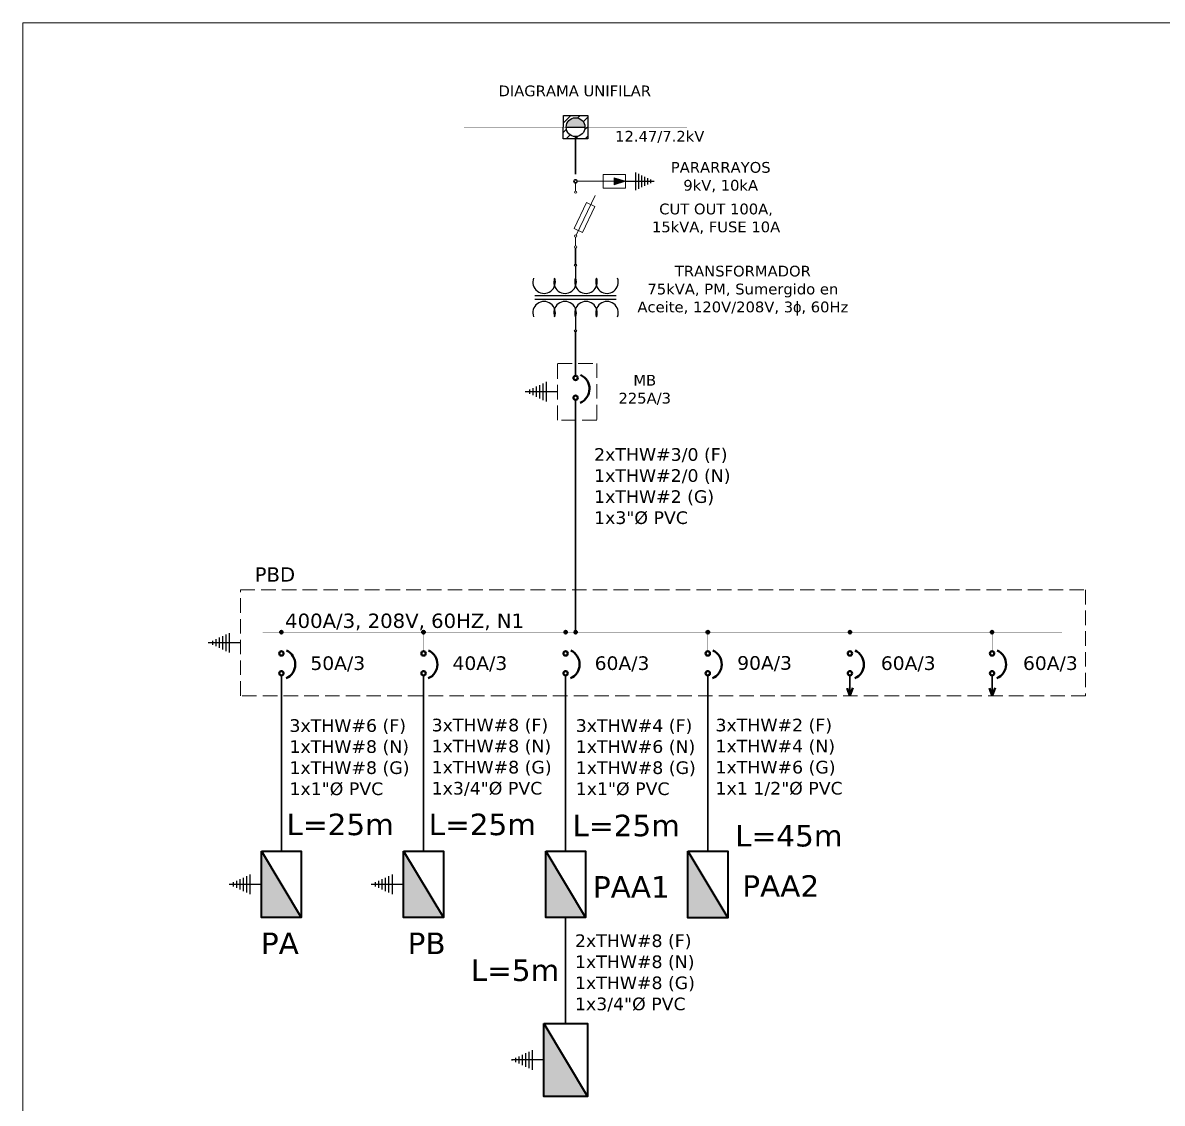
# Model space of a CAD drawing. Header units: metres. Extents: x 14 to 2416, y -346 to 476.
# Drawn here: x 113.19 to 151.37, y -222.27 to -186.07 of the extents above; entities that cross this region are included whole.
import ezdxf

# ---------------------------------------------------------------- set-up
doc = ezdxf.new("R2010")
doc.units = ezdxf.units.M
doc.linetypes.add('ACAD_ISO14W100', pattern=[24, 12, -3, 0, -3, 0, -3, 0, -3])
doc.linetypes.add('Dash Style-2', pattern=[0.694425, 0.48607, -0.208355])
doc.layers.get('Defpoints').update_dxf_attribs({"color": 6})
for name, color, linetype in [('E Aterrizaje', 16, 'Continuous'), ('E Devanado Transf', 241, 'Continuous'), ('E Gabinetes Electricos', 8, 'Dash Style-2')]:
    doc.layers.add(name, color=color, linetype=linetype)
for name, color, linetype, lineweight in [('E Barras Electricas', 5, 'Continuous', 40), ('E Breaker', 150, 'Continuous', 40), ('E Conexiones Secs 1', 40, 'Continuous', 30), ('E Herrajes Prim', 8, 'Continuous', 9), ('E Linea Primaria', 178, 'ACAD_ISO14W100', 50), ('E Paneles', 238, 'Continuous', 35), ('E Postes', 234, 'Continuous', 25), ('E Salida Luces', 22, 'Continuous', 40), ('E Seccionador Fusible', 241, 'Continuous', 18), ('E Textos Electricos', 7, 'Continuous', 15), ('E Tuberia Emp Piso', 24, 'Dash Style-2', 40)]:
    doc.layers.add(name, color=color, linetype=linetype, lineweight=lineweight)
doc.styles.get("Standard").update_dxf_attribs({"font": 'arial.ttf', "height": 0.1875})

# ---------------------------------------------------------------- blocks, each defined once
blk = doc.blocks.new('*U439')
at = {"layer": 'E Aterrizaje'}
for p, q in [((-0.043, 0.294), (0.042, 0.294)), ((-0.025, 0.334), (0.024, 0.334)), ((-0.006, 0.374), (0.005, 0.374)), ((0, 0), (0, 0.385)), ((-0.098, 0.174), (0.098, 0.174)), ((-0.08, 0.214), (0.079, 0.214)), ((-0.061, 0.254), (0.061, 0.254)), ((-0.116, 0.134), (0.116, 0.134))]:
    blk.add_line(p, q, dxfattribs=at)
blk = doc.blocks.new('*U405')
at = {"layer": 'E Aterrizaje'}
for p, q in [((0, 0), (0, -0.385)), ((0.116, -0.134), (-0.116, -0.134)), ((0.098, -0.174), (-0.098, -0.174)), ((0.08, -0.214), (-0.079, -0.214)), ((0.061, -0.254), (-0.061, -0.254)), ((0.043, -0.294), (-0.042, -0.294)), ((0.025, -0.334), (-0.024, -0.334)), ((0.006, -0.374), (-0.005, -0.374))]:
    blk.add_line(p, q, dxfattribs=at)
blk = doc.blocks.new('*U392')
at = {"layer": 'E Paneles'}
blk.add_hatch(color=256, dxfattribs=at).paths.add_polyline_path([(-0.494, -0.59), (0.494, 0), (-0.494, 0)])
blk.add_line((0.494, 0), (-0.494, -0.59), dxfattribs=at)
blk.add_lwpolyline([(0.494, 0), (0.494, -0.59), (-0.494, -0.59), (-0.494, 0)], close=True, dxfattribs=at)
blk = doc.blocks.new('Devanado Transf')
at = {"layer": 'E Devanado Transf'}
for p, q in [((0, 0.0902), (0, 0.0735)), ((0, 0.0197), (0, 0.0015))]:
    blk.add_line(p, q, dxfattribs=at)
at = {"layer": 'E Devanado Transf', "color": 8}
for p, q in [((-0.0569, 0.0493), (0.0569, 0.0493)), ((-0.0569, 0.044), (0.0569, 0.044))]:
    blk.add_line(p, q, dxfattribs=at)
at = {"layer": 'E Devanado Transf', "linetype": 'Continuous'}
for centre in [(0, 0.0917), (0, 0)]:
    blk.add_circle(centre, 0.0015, dxfattribs=at)
for centre, start, end in [((-0.0439, 0.0679), 158.9492, 21.0508), ((-0.0146, 0.0679), 158.9492, 21.0508), ((0.0146, 0.0679), 158.9492, 21.0508), ((0.0439, 0.0679), 158.9492, 21.0508), ((-0.0439, 0.0253), 338.9492, 201.0508), ((-0.0146, 0.0253), 338.9492, 201.0508), ((0.0146, 0.0253), 338.9492, 201.0508), ((0.0439, 0.0253), 338.9492, 201.0508)]:
    blk.add_arc(centre, 0.0157, start, end, dxfattribs=at)
blk = doc.blocks.new('*U400')
at = {"layer": 'E Aterrizaje'}
for p, q in [((0, 0), (-0.385, 0)), ((-0.374, -0.006), (-0.374, 0.006)), ((-0.334, -0.024), (-0.334, 0.024)), ((-0.294, -0.043), (-0.294, 0.043)), ((-0.254, -0.061), (-0.254, 0.061)), ((-0.214, -0.079), (-0.214, 0.079)), ((-0.174, -0.098), (-0.174, 0.098)), ((-0.134, -0.116), (-0.134, 0.116))]:
    blk.add_line(p, q, dxfattribs=at)
blk = doc.blocks.new('*U404')
at = {"layer": 'E Herrajes Prim', "ltscale": 0.01}
h = blk.add_hatch(color=256, dxfattribs=at)
h.dxf.hatch_style = 1
h.paths.add_polyline_path([(7.34, -0.67), (9.5, -0.01), (7.34, 0.65)])
at = {"layer": 'E Herrajes Prim', "linetype": 'Continuous'}
blk.add_line((0.37, 0), (7.34, -0.01), dxfattribs=at)
at = {"layer": 'E Herrajes Prim', "ltscale": 0.01}
for points in [[(5.24, -1.3), (9.5, -1.31), (9.5, 1.3), (5.25, 1.31)], [(7.34, -0.67), (9.5, -0.01), (7.34, 0.65)]]:
    blk.add_lwpolyline(points, close=True, dxfattribs=at)
at = {"layer": 'E Herrajes Prim', "color": 0, "linetype": 'Continuous'}
blk.add_circle((0, 0), 0.366, dxfattribs=at)
at = {"layer": 'E Aterrizaje', "linetype": 'Continuous', "xscale": 14.2944670322097, "yscale": 14.2944670322097, "zscale": 14.2944670322097, "rotation": 179.937219278963}
blk.add_blockref('*U400', (9.5, -0.01), dxfattribs=at)
blk = doc.blocks.new('*U438')
at = {"layer": 'E Seccionador Fusible'}
for p, q in [((-0.00015, 0.03873), (-0.00018, 0.04465)), ((0.00031, 0.00823), (0.01343, 0.03568)), ((0, 0.00079), (-0.00003, 0.00672))]:
    blk.add_line(p, q, dxfattribs=at)
blk.add_lwpolyline([(0.00755, 0.03073), (0.01327, 0.028), (0.00473, 0.01012), (-0.00099, 0.01285)], close=True, dxfattribs=at)
for centre in [(-0.00018, 0.04544), (-0.00015, 0.03793), (-0.00003, 0.00751), (0, 0)]:
    blk.add_circle(centre, 0.000794, dxfattribs=at)
blk = doc.blocks.new('*U437')
at = {"layer": 'E Postes'}
h = blk.add_hatch(dxfattribs=at)
h.set_pattern_fill('ANSI31', color=1, scale=9.872604, angle=-180.1042, style=0)
h.set_pattern_definition([(224.89581793, (773275.3362, 4013986.6291), (0.87103499897, -0.87420841374), [])])
h.paths.add_polyline_path([(-2.28, -2.16), (2.27, -2.17), (2.28, 2.16), (-2.27, 2.17)])
edge = h.paths.add_edge_path(flags=16)
edge.add_arc((0, 0), 1.75, 0, 360)
h = blk.add_hatch(color=1, dxfattribs=at)
h.dxf.hatch_style = 1
h.paths.add_polyline_path([(-1.75, 0), (1.75, 0, 1)])
at = {"layer": 'E Postes', "color": 1, "linetype": 'Continuous'}
blk.add_line((-1.75, 0), (1.75, 0), dxfattribs=at)
blk.add_lwpolyline([(2.27, -2.17), (-2.28, -2.16), (-2.27, 2.17), (2.28, 2.16)], close=True, dxfattribs=at)
blk.add_circle((0, 0), 1.75, dxfattribs=at)
blk = doc.blocks.new('*U455')
at = {"layer": 'E Tuberia Emp Piso', "linetype": 'Continuous'}
for p, q in [((-0.166, 0.145), (0, 0)), ((0, 0), (-0.034, 0.232))]:
    blk.add_line(p, q, dxfattribs=at)

msp = doc.modelspace()

# ---------------------------------------------------------------- linework, layer by layer
at = {"layer": 'Defpoints', "lineweight": 13}
msp.add_lwpolyline([(113.19, -186.074), (208.07, -186.074), (208.07, -246.791), (113.19, -246.791)], close=True, dxfattribs=at)
at = {"layer": 'E Barras Electricas', "const_width": 0.0048, "elevation": 0}
msp.add_lwpolyline([(121.229, -206.493), (148.011, -206.493)], dxfattribs=at)
at = {"layer": 'E Breaker'}
for centre, radius in [((131.713, -197.972, 0), 0.0727), ((131.713, -198.637, 0), 0.0727), ((121.855, -206.493, 0), 0.0411), ((126.618, -206.493, 0), 0.0411), ((131.381, -206.493, 0), 0.0411), ((131.713, -206.493, 0), 0.0411), ((136.145, -206.493, 0), 0.0411), ((140.908, -206.493, 0), 0.0411), ((145.671, -206.493, 0), 0.0411), ((121.855, -207.206, 0), 0.0727), ((126.618, -207.206, 0), 0.0727), ((131.381, -207.206, 0), 0.0727), ((136.145, -207.206, 0), 0.0727), ((140.908, -207.206, 0), 0.0727), ((145.671, -207.206, 0), 0.0727), ((121.855, -207.87, 0), 0.0727), ((126.618, -207.87, 0), 0.0727), ((131.381, -207.87, 0), 0.0727), ((136.145, -207.87, 0), 0.0727), ((140.908, -207.87, 0), 0.0727), ((145.671, -207.87, 0), 0.0727)]:
    msp.add_circle(centre, radius, dxfattribs=at)
for centre in [(131.672, -198.337, 0), (121.814, -207.571, 0), (126.577, -207.571, 0), (131.34, -207.571, 0), (136.104, -207.571, 0), (140.867, -207.571, 0), (145.63, -207.571, 0)]:
    msp.add_arc(centre, 0.508, 293.1892, 65.412, dxfattribs=at)
at = {"layer": 'E Conexiones Secs 1', "linetype": 'Continuous'}
for p, q in [((131.713, -189.886, 0), (131.712, -191.142, 0)), ((131.714, -193.623, 0), (131.713, -194.158, 0)), ((131.713, -196.431, 0), (131.713, -197.9, 0))]:
    msp.add_line(p, q, dxfattribs=at)
at = {"layer": 'E Conexiones Secs 1', "linetype": 'Continuous', "elevation": 0}
for points in [[(131.713, -198.71), (131.713, -204.657)], [(131.713, -204.657), (131.713, -206.452)], [(121.855, -207.943), (121.855, -213.825)], [(126.618, -207.943), (126.618, -213.825)], [(131.381, -207.943), (131.381, -213.825)], [(136.145, -207.949), (136.145, -213.831)], [(140.908, -207.949), (140.908, -208.621)], [(145.671, -207.949), (145.671, -208.621)], [(131.381, -216.056), (131.381, -219.599)]]:
    msp.add_lwpolyline(points, dxfattribs=at)
at = {"layer": 'E Gabinetes Electricos', "lineweight": 13, "elevation": 0}
for points in [[(131.108, -199.388), (131.108, -197.487), (132.423, -197.487), (132.423, -199.388)], [(120.485, -208.621), (120.485, -205.075), (148.803, -205.075), (148.803, -208.621)]]:
    msp.add_lwpolyline(points, close=True, dxfattribs=at)
at = {"layer": 'E Linea Primaria', "linetype": 'ACAD_ISO14W100', "ltscale": 0.1, "const_width": 0.0048, "elevation": 0}
msp.add_lwpolyline([(135.448, -189.571), (131.713, -189.571), (127.978, -189.571)], dxfattribs=at)
at = {"layer": 'E Salida Luces', "color": 1, "const_width": 0.0048, "elevation": 0}
for points in [[(121.855, -207.133), (121.855, -206.493)], [(126.618, -207.133), (126.618, -206.493)], [(131.381, -207.133), (131.381, -206.493)], [(136.145, -207.133), (136.145, -206.493)], [(140.908, -207.133), (140.908, -206.493)], [(145.671, -207.133), (145.671, -206.493)]]:
    msp.add_lwpolyline(points, dxfattribs=at)

# ---------------------------------------------------------------- block references
at = {"layer": 'E Aterrizaje', "color": 0, "yscale": 2.8224696192, "zscale": 2.8224696192}
for name, p, xscale, rotation in [('*U405', (131.108, -198.437, 0), -2.8224696192, 270), ('*U405', (120.485, -206.848, 0), -2.8224696192, 270), ('*U439', (121.189, -214.941, 0), 2.8224696192, 90.00000000000001), ('*U439', (125.952, -214.941, 0), 2.8224696192, 90.00000000000001), ('*U439', (130.649, -220.826, 0), 2.8224696192, 90.00000000000001)]:
    msp.add_blockref(name, p, dxfattribs=dict(at, xscale=xscale, rotation=rotation))
at = {"layer": 'E Devanado Transf', "color": 8, "xscale": 23.99999999999999, "yscale": 23.99999999999999, "zscale": 23.99999999999999}
msp.add_blockref('Devanado Transf', (131.713, -196.395, 0), dxfattribs=at)
at = {"layer": 'E Herrajes Prim', "ltscale": 0.05, "xscale": 0.1758878884304913, "yscale": 0.1758878884304913, "zscale": 0.1758878884304913, "rotation": 0.06278072103699825}
msp.add_blockref('*U404', (131.713, -191.386, 0), dxfattribs=at)
at = {"layer": 'E Herrajes Prim', "ltscale": 0.1, "xscale": 48.36916931838509, "yscale": 48.36916931838509, "zscale": 48.36916931838509, "rotation": 359.8051417004029}
msp.add_blockref('*U438', (131.714, -193.584, 0), dxfattribs=at)
at = {"layer": 'E Paneles', "color": 0, "rotation": 90}
for p, xscale, yscale, zscale in [((121.189, -214.941, 0), 2.257975695360001, 2.257975695360001, 2.257975695360001), ((125.952, -214.941, 0), 2.257975695360001, 2.257975695360001, 2.257975695360001), ((130.716, -214.941, 0), 2.257975695360001, 2.257975695360001, 2.257975695360001), ((135.479, -214.947, 0), 2.257975695360001, 2.257975695360001, 2.257975695360001), ((130.649, -220.826, 0), 2.483773264896001, 2.483773264896001, 2.483773264896001)]:
    msp.add_blockref('*U392', p, dxfattribs=dict(at, xscale=xscale, yscale=yscale, zscale=zscale))
at = {"layer": 'E Postes', "xscale": 0.18, "yscale": 0.18, "zscale": 0.18}
msp.add_blockref('*U437', (131.713, -189.571, 0), dxfattribs=at)
at = {"layer": 'E Tuberia Emp Piso', "ltscale": 0.3, "xscale": 1.2, "yscale": 1.2, "zscale": 1.2, "rotation": 331.3199741493126}
for p in [(140.908, -208.621, 0), (145.671, -208.621, 0)]:
    msp.add_blockref('*U455', p, dxfattribs=at)

# ---------------------------------------------------------------- texts
at = {"layer": 'E Textos Electricos', "color": 0, "attachment_point": 5}
for s, insert, char_height, width in [('{\\fVerdana|b0|i0|c0|p34;DIAGRAMA UNIFILAR}', (131.686, -188.359, 0), 0.36, 6.68472), ('{\\fVerdana|b0|i0|c0|p34;12.47/7.2kV}', (134.534, -189.899, 0), 0.36, 1.65814), ('{\\fVerdana|b0|i0|c0|p34;PARARRAYOS 9kV, 10kA}', (136.577, -191.247, 0), 0.36, 2.65193), ('{\\fVerdana|b0|i0|c0|p34;CUT OUT 100A, 15kVA, FUSE 10A}', (136.421, -192.641, 0), 0.36, 4.88438), ('{\\fVerdana|b0|i0|c0|p34;TRANSFORMADOR\\P75kVA, PM, Sumergido en Aceite, 120V/208V, 3\\fISOCPEUR|b0|i0|c0|p34;ɸ\\fVerdana|b0|i0|c0|p34;, 60Hz}', (137.319, -195.049, 0), 0.36, 8.05776), ('{\\fVerdana|b0|i0|c0|p34;MB\\P225A/3}', (134.031, -198.374, 0), 0.36, 5.41252), ('{\\fVerdana|b0|i0|c0|p34;PBD}', (121.637, -204.558, 0), 0.48, 1.26858), ('{\\fVerdana|b0|i0|c0|p34;400A/3, 208V, 60HZ, N1}', (125.983, -206.148, 0), 0.48, 8.88539), ('{\\fVerdana|b0|i0|c0|p34;50A/3}', (123.744, -207.559, 0), 0.456, 3.17664), ('{\\fVerdana|b0|i0|c0|p34;40A/3}', (128.507, -207.559, 0), 0.456, 3.17664), ('{\\fVerdana|b0|i0|c0|p34;60A/3}', (133.27, -207.559, 0), 0.456, 3.17664), ('{\\fVerdana|b0|i0|c0|p34;90A/3}', (138.046, -207.552, 0), 0.456, 2.58556), ('{\\fVerdana|b0|i0|c0|p34;60A/3}', (142.86, -207.559, 0), 0.456, 2.58556), ('{\\fVerdana|b0|i0|c0|p34;60A/3}', (147.623, -207.559, 0), 0.456, 2.58556), ('{\\fVerdana|b0|i0|c0|p34;L=25m}', (123.826, -212.94, 0), 0.72, 5.63833), ('{\\fVerdana|b0|i0|c0|p34;L=25m}', (128.589, -212.94, 0), 0.72, 5.63833), ('{\\fVerdana|b0|i0|c0|p34;L=25m}', (133.411, -212.976, 0), 0.72, 5.63833), ('{\\fVerdana|b0|i0|c0|p34;L=45m}', (138.861, -213.319, 0), 0.72, 5.63833), ('{\\fVerdana|b0|i0|c0|p34;PAA1}', (133.583, -215.026, 0), 0.72, 1.36762), ('{\\fVerdana|b0|i0|c0|p34;PAA2}', (138.588, -214.997, 0), 0.72, 1.36762), ('{\\fVerdana|b0|i0|c0|p34;PA}', (121.805, -216.916, 0), 0.72, 1.67376), ('{\\fVerdana|b0|i0|c0|p34;PB}', (126.722, -216.916, 0), 0.72, 1.36762), ('{\\fVerdana|b0|i0|c0|p34;L=5m}', (129.685, -217.825, 0), 0.72, 2.81916)]:
    msp.add_mtext(s, dxfattribs=dict(at, insert=insert, char_height=char_height, width=width))
at = {"layer": 'E Textos Electricos', "color": 0, "linetype": 'Continuous', "char_height": 0.42336, "attachment_point": 4}
for s, insert, width in [('{\\fVerdana|b0|i0|c0|p34;2xTHW#3/0 (F)\\P1xTHW#2/0 (N)\\P1xTHW#2 (G)\\P1x3"%%C PVC}', (132.333, -201.607, 0), 5.32251), ('{\\fVerdana|b0|i0|c0|p34;3xTHW#6 (F)\\P1xTHW#8 (N)\\P1xTHW#8 (G)\\P1x1"%%C PVC}', (122.125, -210.689, 0), 5.32251), ('{\\fVerdana|b0|i0|c0|p34;3xTHW#8 (F)\\P1xTHW#8 (N)\\P1xTHW#8 (G)\\P1x3/4"%%C PVC}', (126.889, -210.689, 0), 5.32251), ('{\\fVerdana|b0|i0|c0|p34;3xTHW#4 (F)\\P1xTHW#6 (N)\\P1xTHW#8 (G)\\P1x1"%%C PVC}', (131.718, -210.689, 0), 4.5982), ('{\\fVerdana|b0|i0|c0|p34;3xTHW#2 (F)\\P1xTHW#4 (N)\\P1xTHW#6 (G)\\P1x1 1/2"%%C PVC}', (136.402, -210.689, 0), 4.89078), ('\\pt1.69344;{\\fVerdana|b0|i0|c0|p34;2xTHW#8 (F)\\P\\ptz;1xTHW#8 (N)\\P1xTHW#8 (G)\\P1x3/4"Ø PVC}', (131.692, -217.915, 0), 4.60563)]:
    msp.add_mtext(s, dxfattribs=dict(at, insert=insert, width=width))

doc.saveas('drawing.dxf')
